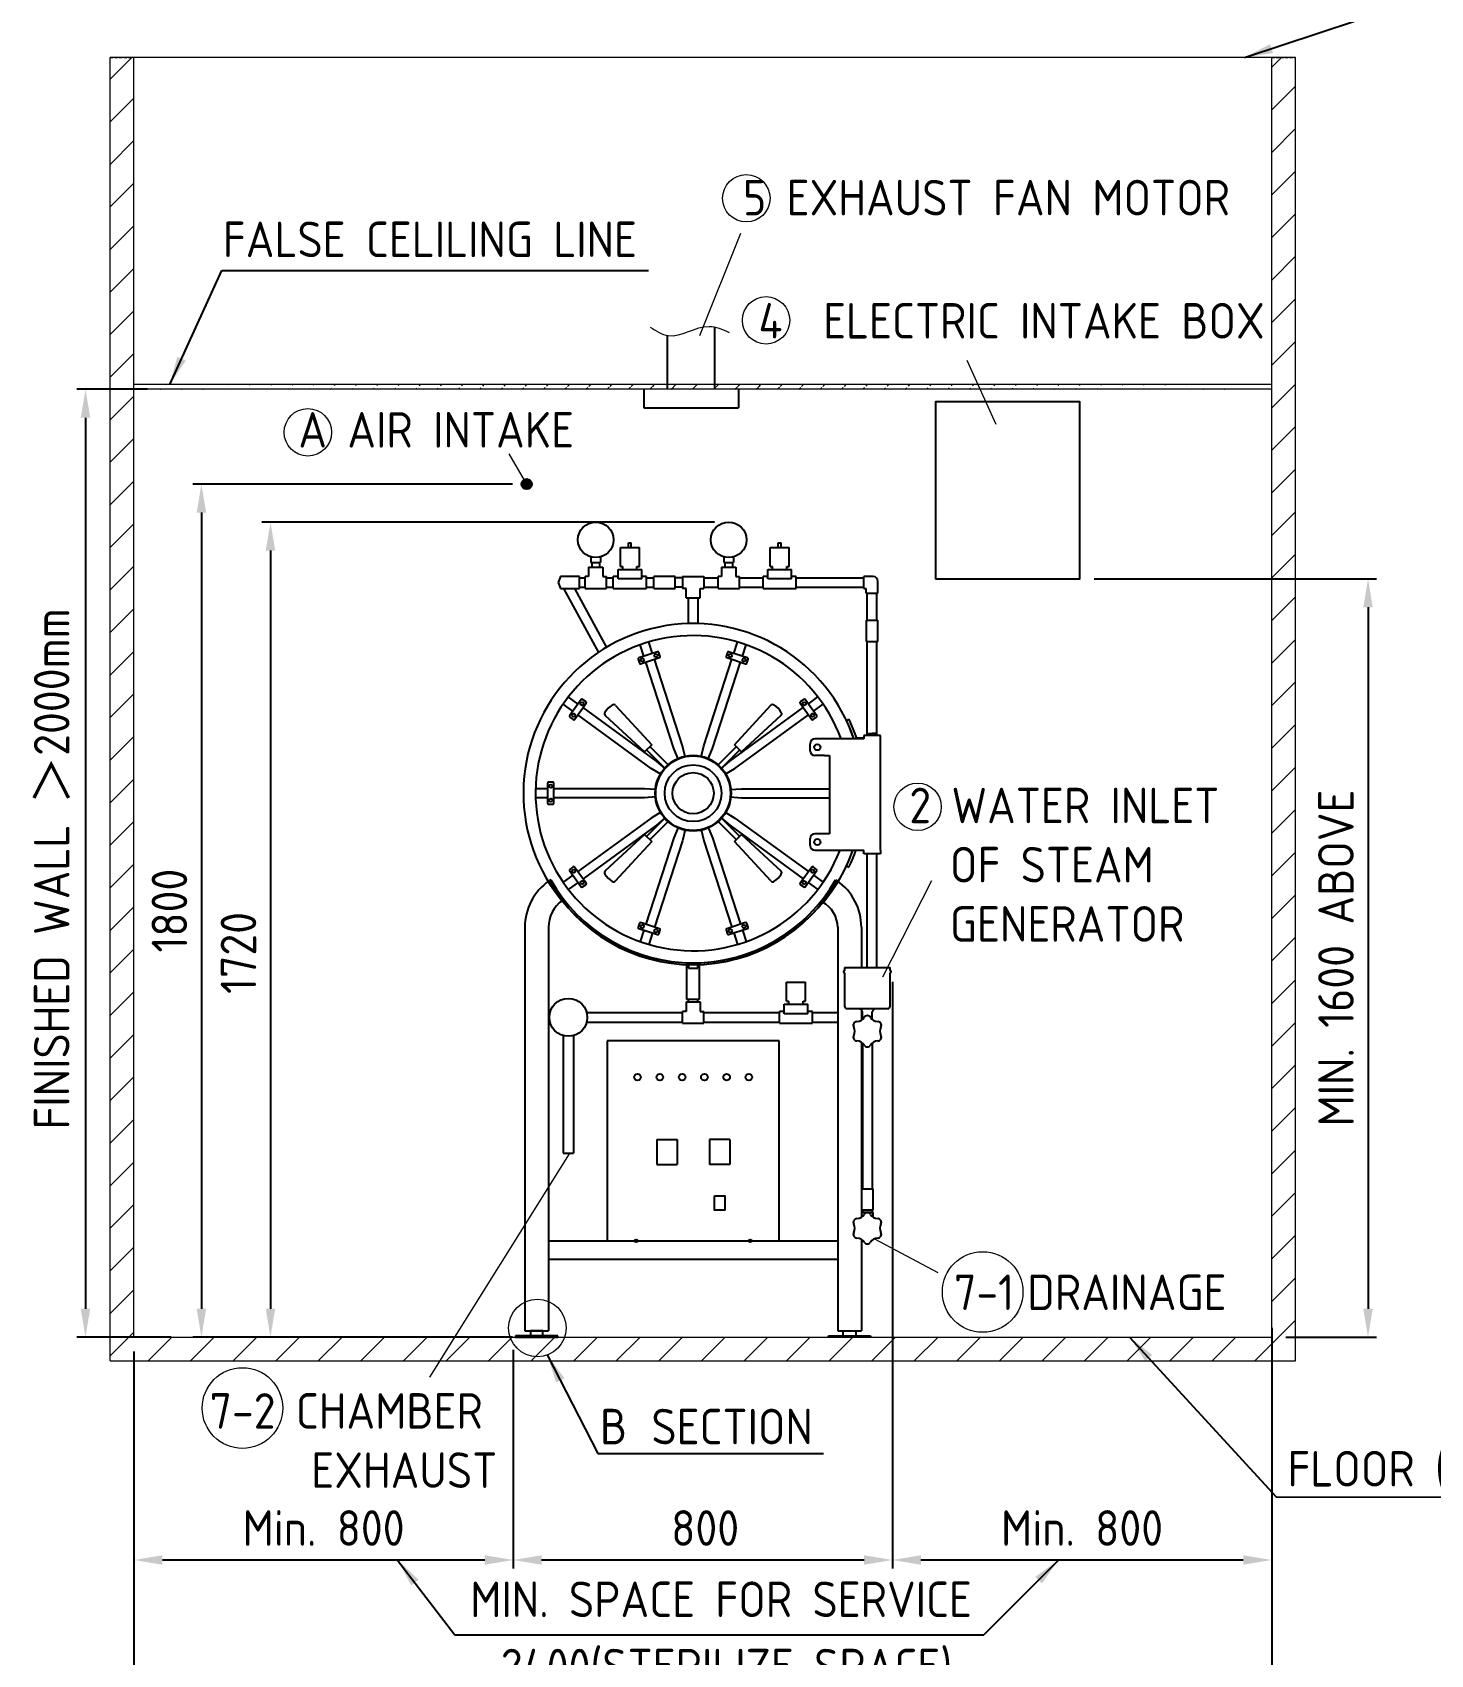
# Model space of a CAD drawing. Header units: millimetres. Extents: x -232689 to -212764, y -30313 to -8108.
# Drawn here: x -220599 to -217650, y -28540 to -25117 of the extents above; entities that cross this region are included whole.
import ezdxf

# ---------------------------------------------------------------- set-up
doc = ezdxf.new("R2010")
doc.units = ezdxf.units.MM
doc.linetypes.add('HIDDEN', pattern=[9.525, 6.35, -3.175])
doc.layers.get('0').update_dxf_attribs({"lineweight": 25})
for name, color, linetype, lineweight in [('D', 3, 'Continuous', 13), ('H', 2, 'HIDDEN', 15), ('S', 4, 'Continuous', 15)]:
    doc.layers.add(name, color=color, linetype=linetype, lineweight=lineweight)
doc.styles.get("Standard").update_dxf_attribs({"font": 'KAIU.TTF'})
doc.styles.add('STU25', font='isocp2.shx')
doc.dimstyles.new('STU25', dxfattribs={"dimscale": 30, "dimtxt": 2.5, "dimasz": 2, "dimexe": 0.6, "dimexo": 1, "dimgap": 1, "dimtad": 1, "dimdsep": 46, "dimtxsty": 'STU25', "dimcen": 2, "dimazin": 2, "dimtfac": 1, "dimtmove": 0, "dimatfit": 3, "dimfxl": 0, "dimtolj": 1, "dimtzin": 0, "dimarcsym": 0})
doc.dimstyles.new('STU25$7', dxfattribs={"dimscale": 30, "dimtxt": 2.5, "dimasz": 2, "dimexe": 1.25, "dimexo": 0.625, "dimgap": 1, "dimtad": 0, "dimdec": 4, "dimdsep": 46, "dimtxsty": 'STU25', "dimcen": 2.5, "dimazin": 2, "dimtfac": 1, "dimtdec": 4, "dimtmove": 0, "dimatfit": 3, "dimfxl": 0, "dimtolj": 1, "dimtzin": 0, "dimarcsym": 0})

# ---------------------------------------------------------------- blocks, each defined once
blk = doc.blocks.new('*D2')
at = {"layer": 'D', "color": 0, "lineweight": -2}
for p, q in [((-218784.9, -27120.2), (-218784.9, -28358.5)), ((-219584.9, -27897.2), (-219584.9, -28358.5)), ((-219524.9, -28340.5), (-218844.9, -28340.5))]:
    blk.add_line(p, q, dxfattribs=at)
at = {"layer": 'D', "color": 0}
for points in [[(-219524.9, -28330.5), (-219524.9, -28350.5), (-219584.9, -28340.5)], [(-218844.9, -28350.5), (-218844.9, -28330.5), (-218784.9, -28340.5)]]:
    blk.add_solid(points, dxfattribs=at)
at = {"layer": 'Defpoints', "color": 0}
for p in [(-218784.9, -27090.2), (-219584.9, -27867.2), (-218784.9, -28340.5)]:
    blk.add_point(p, dxfattribs=at)
at = {"layer": 'D', "color": 0, "insert": (-219179.9, -28273), "char_height": 75, "attachment_point": 5, "style": 'STU25'}
blk.add_mtext('\\A1;800', dxfattribs=at)
blk = doc.blocks.new('*D3')
at = {"layer": 'D', "color": 0, "lineweight": -2}
for p, q in [((-219160.4, -26150.5), (-220115, -26150.5)), ((-220097, -26210.5), (-220097, -27810.2)), ((-219678.5, -27870.2), (-220115, -27870.2))]:
    blk.add_line(p, q, dxfattribs=at)
at = {"layer": 'D', "color": 0}
for points in [[(-220087, -26210.5), (-220107, -26210.5), (-220097, -26150.5)], [(-220107, -27810.2), (-220087, -27810.2), (-220097, -27870.2)]]:
    blk.add_solid(points, dxfattribs=at)
at = {"layer": 'Defpoints', "color": 0}
for p in [(-219130.4, -26150.5), (-220097, -27870.2), (-219648.5, -27870.2)]:
    blk.add_point(p, dxfattribs=at)
at = {"layer": 'D', "color": 0, "insert": (-220164.5, -27059.6), "char_height": 75, "attachment_point": 5, "rotation": 90, "style": 'STU25'}
blk.add_mtext('\\A1;{\\Fisocp2.shx;1720}', dxfattribs=at)
blk = doc.blocks.new('*D6')
at = {"layer": 'D', "color": 0, "lineweight": -2}
for p, q in [((-220384.9, -27900.2), (-220384.9, -28358.5)), ((-219584.9, -27897.2), (-219584.9, -28358.5)), ((-220324.9, -28340.5), (-219644.9, -28340.5))]:
    blk.add_line(p, q, dxfattribs=at)
at = {"layer": 'D', "color": 0}
for points in [[(-220324.9, -28330.5), (-220324.9, -28350.5), (-220384.9, -28340.5)], [(-219644.9, -28350.5), (-219644.9, -28330.5), (-219584.9, -28340.5)]]:
    blk.add_solid(points, dxfattribs=at)
at = {"layer": 'Defpoints', "color": 0}
for p in [(-220384.9, -27870.2), (-219584.9, -27867.2), (-219584.9, -28340.5)]:
    blk.add_point(p, dxfattribs=at)
at = {"layer": 'D', "color": 0, "insert": (-219984.9, -28273), "char_height": 75, "attachment_point": 5, "style": 'STU25'}
blk.add_mtext('\\A1;Min. 800', dxfattribs=at)
blk = doc.blocks.new('*D7')
at = {"layer": 'D', "color": 0, "lineweight": -2}
for p, q in [((-218784.9, -27132), (-218784.9, -28358.5)), ((-217984.9, -27850.7), (-217984.9, -28358.5)), ((-218724.9, -28340.5), (-218044.9, -28340.5))]:
    blk.add_line(p, q, dxfattribs=at)
at = {"layer": 'D', "color": 0}
for points in [[(-218724.9, -28330.5), (-218724.9, -28350.5), (-218784.9, -28340.5)], [(-218044.9, -28350.5), (-218044.9, -28330.5), (-217984.9, -28340.5)]]:
    blk.add_solid(points, dxfattribs=at)
at = {"layer": 'Defpoints', "color": 0}
for p in [(-218784.9, -27102), (-217984.9, -27820.7), (-217984.9, -28340.5)]:
    blk.add_point(p, dxfattribs=at)
at = {"layer": 'D', "color": 0, "insert": (-218384.9, -28273), "char_height": 75, "attachment_point": 5, "style": 'STU25'}
blk.add_mtext('\\A1;Min. 800', dxfattribs=at)
blk = doc.blocks.new('*D8')
at = {"layer": 'D', "color": 0, "lineweight": -2}
for p, q in [((-219586.5, -26070.2), (-220260.6, -26070.2)), ((-220242.6, -26130.2), (-220242.6, -27810.2)), ((-219586.5, -27870.2), (-220260.6, -27870.2))]:
    blk.add_line(p, q, dxfattribs=at)
at = {"layer": 'D', "color": 0}
for points in [[(-220232.6, -26130.2), (-220252.6, -26130.2), (-220242.6, -26070.2)], [(-220252.6, -27810.2), (-220232.6, -27810.2), (-220242.6, -27870.2)]]:
    blk.add_solid(points, dxfattribs=at)
at = {"layer": 'Defpoints', "color": 0}
for p in [(-219556.5, -26070.2), (-220242.6, -27870.2), (-219556.5, -27870.2)]:
    blk.add_point(p, dxfattribs=at)
at = {"layer": 'D', "color": 0, "insert": (-220310.1, -26970.2), "char_height": 75, "attachment_point": 5, "rotation": 90, "style": 'STU25'}
blk.add_mtext('\\A1;1800', dxfattribs=at)
blk = doc.blocks.new('*D15')
at = {"layer": 'D', "color": 0, "lineweight": -2}
for p, q in [((-220356.1, -25870.2), (-220505.2, -25870.2)), ((-220487.2, -25930.2), (-220487.2, -27810.2)), ((-220306.1, -27870.2), (-220505.2, -27870.2))]:
    blk.add_line(p, q, dxfattribs=at)
at = {"layer": 'D', "color": 0}
for points in [[(-220477.2, -25930.2), (-220497.2, -25930.2), (-220487.2, -25870.2)], [(-220497.2, -27810.2), (-220477.2, -27810.2), (-220487.2, -27870.2)]]:
    blk.add_solid(points, dxfattribs=at)
at = {"layer": 'Defpoints', "color": 0}
for p in [(-220326.1, -25870.2), (-220487.2, -27870.2), (-220276.1, -27870.2)]:
    blk.add_point(p, dxfattribs=at)
at = {"layer": 'D', "color": 0, "insert": (-220596, -27432.1), "char_height": 75, "attachment_point": 1, "rotation": 90, "style": 'STU25'}
blk.add_mtext('\\A1;{\\Fisocp2.shx;FINISHED WALL \\f新細明體|b0|i0|c136|p16;＞\\Fisocp2.shx;2000mm}', dxfattribs=at)
blk = doc.blocks.new('*D16')
at = {"layer": 'D', "color": 0, "lineweight": -2}
for p, q in [((-220384.9, -27900.2), (-220384.9, -28658.3)), ((-217984.9, -27900.2), (-217984.9, -28658.3)), ((-218044.9, -28640.3), (-220324.9, -28640.3))]:
    blk.add_line(p, q, dxfattribs=at)
at = {"layer": 'D', "color": 0}
for points in [[(-220324.9, -28630.3), (-220324.9, -28650.3), (-220384.9, -28640.3)], [(-218044.9, -28650.3), (-218044.9, -28630.3), (-217984.9, -28640.3)]]:
    blk.add_solid(points, dxfattribs=at)
at = {"layer": 'Defpoints', "color": 0}
for p in [(-220384.9, -27870.2), (-217984.9, -27870.2), (-220384.9, -28640.3)]:
    blk.add_point(p, dxfattribs=at)
at = {"layer": 'D', "color": 0, "insert": (-219134.9, -28569.1), "char_height": 75, "attachment_point": 5, "style": 'STU25'}
blk.add_mtext('\\A1;{\\Fisocp2.shx;2400(STERILIZE SPACE)}', dxfattribs=at)
blk = doc.blocks.new('*D19')
at = {"layer": 'D', "color": 0, "lineweight": -2}
for p, q in [((-218359.7, -26270.2), (-217763.7, -26270.2)), ((-217781.7, -26330.2), (-217781.7, -27810.2)), ((-217954.9, -27870.2), (-217763.7, -27870.2))]:
    blk.add_line(p, q, dxfattribs=at)
at = {"layer": 'D', "color": 0}
for points in [[(-217771.7, -26330.2), (-217791.7, -26330.2), (-217781.7, -26270.2)], [(-217791.7, -27810.2), (-217771.7, -27810.2), (-217781.7, -27870.2)]]:
    blk.add_solid(points, dxfattribs=at)
at = {"layer": 'Defpoints', "color": 0}
for p in [(-218389.7, -26270.2), (-217984.9, -27870.2), (-217781.7, -27870.2)]:
    blk.add_point(p, dxfattribs=at)
at = {"layer": 'D', "color": 0, "insert": (-217849.2, -27070.2), "char_height": 75, "attachment_point": 5, "rotation": 90, "style": 'STU25'}
blk.add_mtext('\\A1;{\\Fisocp2.shx;MIN. 1600 ABOVE}', dxfattribs=at)

msp = doc.modelspace()

# ---------------------------------------------------------------- hatches: boundary and pattern name
msp.add_hatch(color=256).paths.add_polyline_path([(-219545.74, -26070.183, 1), (-219567.262, -26070.183, 1)])
at = {"layer": 'H', "ltscale": 5}
h = msp.add_hatch(dxfattribs=at)
h.set_pattern_fill('ANSI31', color=256, scale=20, style=0)
h.set_pattern_definition([(45, (13928.97, -8353.89), (-44.90128, 44.90128), [])])
h.paths.add_polyline_path([(-220434.871, -27920.183), (-220434.871, -25170.183), (-220384.871, -25170.183), (-220384.871, -27870.183), (-217984.871, -27870.183), (-217984.871, -25170.183), (-217934.871, -25170.183), (-217934.871, -27920.183)])
at = {"layer": 'H'}
h = msp.add_hatch(dxfattribs=at)
h.set_pattern_fill('ANSI31', color=256, scale=10, style=0)
h.set_pattern_definition([(45, (17158.218, -8353.893), (-22.4506403, 22.4506403), [])])
edge = h.paths.add_edge_path()
edge.add_line((-217984.871, -25870.183), (-220384.871, -25870.183))
edge.add_line((-217984.871, -25860.183), (-220384.871, -25860.183))

# ---------------------------------------------------------------- linework, layer by layer
for p, q in [((-219159.371, -25870.183), (-219159.371, -25738.876)), ((-219259.371, -25870.183), (-219259.371, -25756.787)), ((-219309.371, -25870.183), (-219309.371, -25909.327)), ((-219109.371, -25870.183), (-219109.371, -25909.327)), ((-219309.371, -25909.327), (-219109.371, -25909.327)), ((-219358.794, -26203.951), (-219318.794, -26203.951)), ((-219358.794, -26243.951), (-219358.794, -26203.951)), ((-219341.794, -26203.951), (-219341.794, -26193.951)), ((-219341.794, -26193.951), (-219335.794, -26193.951)), ((-219335.794, -26203.951), (-219335.794, -26193.951)), ((-219318.794, -26243.951), (-219318.794, -26203.951)), ((-219042.871, -26203.951), (-219002.871, -26203.951)), ((-219042.871, -26243.951), (-219042.871, -26203.951)), ((-219025.871, -26203.951), (-219025.871, -26193.951)), ((-219025.871, -26193.951), (-219019.871, -26193.951)), ((-219019.871, -26203.951), (-219019.871, -26193.951)), ((-219002.871, -26243.951), (-219002.871, -26203.951)), ((-219425.804, -26245.46), (-219425.804, -26265.46)), ((-219425.804, -26245.46), (-219395.804, -26245.46)), ((-219420.804, -26224.102), (-219420.804, -26235.46)), ((-219420.804, -26235.46), (-219400.804, -26235.46)), ((-219420.804, -26245.46), (-219400.804, -26245.46)), ((-219418.804, -26235.46), (-219418.804, -26245.46)), ((-219402.804, -26235.46), (-219402.804, -26245.46)), ((-219402.804, -26235.46), (-219402.804, -26245.46)), ((-219400.804, -26224.102), (-219400.804, -26235.46)), ((-219395.804, -26245.46), (-219395.804, -26265.46)), ((-219363.794, -26260.46), (-219363.794, -26250.46)), ((-219363.794, -26250.46), (-219313.794, -26250.46)), ((-219358.794, -26243.951), (-219353.794, -26243.951)), ((-219353.794, -26250.46), (-219353.794, -26243.951)), ((-219323.794, -26243.951), (-219318.794, -26243.951)), ((-219323.794, -26250.46), (-219323.794, -26243.951)), ((-219313.794, -26260.46), (-219313.794, -26250.46)), ((-219145.371, -26245.46), (-219115.371, -26245.46)), ((-219145.371, -26245.46), (-219145.371, -26265.46)), ((-219140.371, -26224.102), (-219140.371, -26235.46)), ((-219140.371, -26235.46), (-219120.371, -26235.46)), ((-219140.371, -26245.46), (-219120.371, -26245.46)), ((-219138.371, -26235.46), (-219138.371, -26245.46)), ((-219122.371, -26235.46), (-219122.371, -26245.46)), ((-219122.371, -26235.46), (-219122.371, -26245.46)), ((-219120.371, -26224.102), (-219120.371, -26235.46)), ((-219115.371, -26245.46), (-219115.371, -26265.46)), ((-219047.871, -26250.46), (-218997.871, -26250.46)), ((-219047.871, -26260.46), (-219047.871, -26250.46)), ((-219042.871, -26243.951), (-219037.871, -26243.951)), ((-219037.871, -26250.46), (-219037.871, -26243.951)), ((-219007.871, -26243.951), (-219002.871, -26243.951)), ((-219007.871, -26250.46), (-219007.871, -26243.951)), ((-218997.871, -26260.46), (-218997.871, -26250.46)), ((-219485.371, -26265.46), (-219490.371, -26277.96)), ((-219490.371, -26277.96), (-219485.371, -26290.46)), ((-219445.371, -26265.46), (-219485.371, -26265.46)), ((-219445.371, -26290.46), (-219445.371, -26265.46)), ((-219445.371, -26267.96), (-219433.304, -26267.96)), ((-219433.304, -26290.46), (-219433.304, -26265.46)), ((-219425.804, -26265.46), (-219433.304, -26265.46)), ((-219395.804, -26265.46), (-219388.304, -26265.46)), ((-219388.304, -26290.46), (-219388.304, -26265.46)), ((-219388.304, -26267.96), (-219373.794, -26267.96)), ((-219373.794, -26290.46), (-219373.794, -26265.46)), ((-219363.794, -26265.46), (-219373.794, -26265.46)), ((-219363.794, -26270.46), (-219363.794, -26260.46)), ((-219313.794, -26270.46), (-219363.794, -26270.46)), ((-219313.794, -26270.46), (-219313.794, -26260.46)), ((-219303.794, -26265.46), (-219313.794, -26265.46)), ((-219303.794, -26290.46), (-219303.794, -26265.46)), ((-219303.794, -26267.96), (-219288.259, -26267.96)), ((-219288.259, -26290.46), (-219288.259, -26265.46)), ((-219243.259, -26265.46), (-219288.259, -26265.46)), ((-219243.259, -26290.46), (-219243.259, -26265.46)), ((-219227.871, -26267.96), (-219243.259, -26267.96)), ((-219227.871, -26265.46), (-219227.871, -26290.46)), ((-219227.871, -26265.46), (-219182.871, -26265.46)), ((-219182.871, -26265.46), (-219182.871, -26290.46)), ((-219182.871, -26267.96), (-219152.871, -26267.96)), ((-219152.871, -26290.46), (-219152.871, -26265.46)), ((-219145.371, -26265.46), (-219152.871, -26265.46)), ((-219115.371, -26265.46), (-219107.871, -26265.46)), ((-219107.871, -26290.46), (-219107.871, -26265.46)), ((-219107.871, -26267.96), (-219057.871, -26267.96)), ((-219057.871, -26290.46), (-219057.871, -26265.46)), ((-219047.871, -26265.46), (-219057.871, -26265.46)), ((-219047.871, -26270.46), (-219047.871, -26260.46)), ((-218997.871, -26270.46), (-219047.871, -26270.46)), ((-218997.871, -26270.46), (-218997.871, -26260.46)), ((-218987.871, -26265.46), (-218997.871, -26265.46)), ((-218987.871, -26290.46), (-218987.871, -26265.46)), ((-218987.871, -26267.96), (-218845.414, -26267.96)), ((-218845.414, -26290.46), (-218845.414, -26265.46)), ((-218825.414, -26265.46), (-218845.414, -26265.46)), ((-218815.414, -26300.46), (-218815.414, -26275.46)), ((-219485.371, -26290.46), (-219445.371, -26290.46)), ((-219479.034, -26290.46), (-219405.168, -26425.4)), ((-219455.94, -26290.46), (-219388.253, -26414.697)), ((-219445.371, -26287.96), (-219433.304, -26287.96)), ((-219433.304, -26290.46), (-219388.304, -26290.46)), ((-219388.304, -26287.96), (-219373.794, -26287.96)), ((-219373.794, -26290.46), (-219303.794, -26290.46)), ((-219303.794, -26287.96), (-219288.259, -26287.96)), ((-219288.259, -26290.46), (-219243.259, -26290.46)), ((-219227.871, -26287.96), (-219243.259, -26287.96)), ((-219220.371, -26290.46), (-219227.871, -26290.46)), ((-219220.371, -26310.46), (-219220.371, -26290.46)), ((-219220.371, -26310.46), (-219190.371, -26310.46)), ((-219215.371, -26310.46), (-219195.371, -26310.46)), ((-219215.371, -26364.6), (-219215.371, -26310.46)), ((-219195.371, -26310.46), (-219195.371, -26364.6)), ((-219190.371, -26290.46), (-219182.871, -26290.46)), ((-219190.371, -26310.46), (-219190.371, -26290.46)), ((-219182.871, -26287.96), (-219152.871, -26287.96)), ((-219152.871, -26290.46), (-219107.871, -26290.46)), ((-219107.871, -26287.96), (-219057.871, -26287.96)), ((-219057.871, -26290.46), (-218987.871, -26290.46)), ((-218987.871, -26287.96), (-218845.414, -26287.96)), ((-218845.414, -26290.46), (-218840.414, -26290.46)), ((-218840.414, -26300.46), (-218840.414, -26290.46)), ((-218840.414, -26300.46), (-218815.414, -26300.46)), ((-218837.914, -26357.46), (-218837.914, -26300.46)), ((-218817.914, -26357.46), (-218817.914, -26300.46)), ((-218840.414, -26357.46), (-218815.414, -26357.46)), ((-218840.414, -26357.46), (-218840.414, -26402.46)), ((-218815.414, -26402.46), (-218815.414, -26357.46)), ((-219280.267, -26423.997), (-219320.211, -26436.975)), ((-219309.274, -26433.422), (-219317.112, -26409.299)), ((-219291.204, -26427.55), (-219299.042, -26403.427)), ((-219090.53, -26436.975), (-219130.475, -26423.997)), ((-219119.537, -26427.55), (-219111.699, -26403.427)), ((-219101.467, -26433.422), (-219093.629, -26409.299)), ((-218840.414, -26402.46), (-218815.414, -26402.46)), ((-218837.914, -26600.46), (-218837.914, -26402.46)), ((-218817.914, -26600.46), (-218817.914, -26402.46)), ((-219321.495, -26439.495), (-219318.714, -26448.055)), ((-219316.194, -26449.339), (-219276.249, -26436.36)), ((-219246.013, -26628.117), (-219305.257, -26445.785)), ((-219227.943, -26622.246), (-219287.187, -26439.914)), ((-219274.965, -26433.84), (-219277.746, -26425.281)), ((-219182.798, -26622.246), (-219123.555, -26439.914)), ((-219164.728, -26628.117), (-219105.485, -26445.785)), ((-219132.995, -26425.281), (-219135.776, -26433.84)), ((-219134.492, -26436.36), (-219094.547, -26449.339)), ((-219092.027, -26448.055), (-219089.246, -26439.495)), ((-219448.155, -26534.325), (-219468.675, -26519.416)), ((-219441.395, -26525.021), (-219466.082, -26559)), ((-219431.321, -26529.869), (-219438.602, -26524.578)), ((-218972.139, -26524.578), (-218979.421, -26529.869)), ((-218944.659, -26559), (-218969.346, -26525.021)), ((-218962.586, -26534.325), (-218942.066, -26519.416)), ((-219459.323, -26549.696), (-219479.843, -26534.787)), ((-219455.565, -26566.641), (-219430.878, -26532.662)), ((-219293.705, -26670.024), (-219448.806, -26557.337)), ((-219282.537, -26654.653), (-219437.638, -26541.966)), ((-219307.621, -26635.059), (-219390.815, -26558.229)), ((-219369.433, -26537.203), (-219292.772, -26620.21)), ((-219128.204, -26654.653), (-218973.104, -26541.966)), ((-219117.969, -26620.21), (-219041.139, -26537.016)), ((-219117.036, -26670.024), (-218961.936, -26557.337)), ((-219020.113, -26558.397), (-219103.12, -26635.059)), ((-218979.863, -26532.662), (-218955.176, -26566.641)), ((-218951.418, -26549.696), (-218930.898, -26534.787)), ((-219465.64, -26561.793), (-219458.359, -26567.083)), ((-218952.383, -26567.083), (-218945.101, -26561.793)), ((-218882.007, -26568.95), (-218876.588, -26566.374)), ((-219292.772, -26620.21), (-219307.621, -26635.059)), ((-219257.595, -26663.518), (-219296.838, -26624.276)), ((-219236.773, -26650.242), (-219246.013, -26628.117)), ((-219222.414, -26645.577), (-219227.943, -26622.246)), ((-219188.327, -26645.577), (-219182.798, -26622.246)), ((-219173.968, -26650.242), (-219164.728, -26628.117)), ((-219113.903, -26624.276), (-219153.146, -26663.518)), ((-219103.12, -26635.059), (-219117.969, -26620.21)), ((-218958.414, -26632.96), (-218958.414, -26617.96)), ((-218845.414, -26607.96), (-218948.414, -26607.96)), ((-218845.414, -26606.46), (-218860.376, -26606.46)), ((-218810.414, -26600.46), (-218845.414, -26600.46)), ((-218845.414, -26600.46), (-218845.414, -26607.96)), ((-218834.881, -26596.424), (-218835.423, -26596.966)), ((-218835.423, -26599.918), (-218835.423, -26596.966)), ((-218834.881, -26596.424), (-218827.914, -26596.424)), ((-218820.947, -26596.424), (-218827.914, -26596.424)), ((-218820.947, -26596.424), (-218820.405, -26596.966)), ((-218820.405, -26599.918), (-218820.405, -26596.966)), ((-218810.414, -26607.96), (-218810.414, -26600.46)), ((-218810.414, -26842.96), (-218810.414, -26607.96)), ((-219303.555, -26630.993), (-219264.313, -26670.236)), ((-219264.35, -26670.278), (-219282.537, -26654.653)), ((-219146.429, -26670.236), (-219107.186, -26630.993)), ((-219146.391, -26670.278), (-219128.204, -26654.653)), ((-218928.414, -26642.96), (-218948.414, -26642.96)), ((-218928.414, -26642.96), (-218917.414, -26642.96)), ((-218917.414, -26642.96), (-218917.414, -26807.96)), ((-219273.225, -26682.493), (-219293.705, -26670.024)), ((-219137.517, -26682.493), (-219117.036, -26670.024)), ((-219512.371, -26712.96), (-219537.735, -26712.96)), ((-219512.371, -26731.96), (-219537.735, -26731.96)), ((-219512.371, -26701.46), (-219512.371, -26743.46)), ((-219501.371, -26699.46), (-219510.371, -26699.46)), ((-219499.371, -26743.46), (-219499.371, -26701.46)), ((-219307.656, -26712.96), (-219499.371, -26712.96)), ((-219307.656, -26731.96), (-219499.371, -26731.96)), ((-219283.758, -26714.911), (-219307.656, -26712.96)), ((-219283.758, -26730.009), (-219307.656, -26731.96)), ((-219126.983, -26714.911), (-219103.085, -26712.96)), ((-219126.983, -26730.009), (-219103.085, -26731.96)), ((-219103.085, -26712.96), (-218917.414, -26712.96)), ((-219103.085, -26731.96), (-218917.414, -26731.96)), ((-219510.371, -26745.46), (-219501.371, -26745.46)), ((-219273.225, -26762.428), (-219293.705, -26774.896)), ((-219137.517, -26762.428), (-219117.036, -26774.896)), ((-219293.705, -26774.896), (-219448.806, -26887.584)), ((-219282.537, -26790.268), (-219437.638, -26902.955)), ((-219264.313, -26774.685), (-219303.555, -26813.928)), ((-219296.838, -26820.645), (-219257.595, -26781.402)), ((-219264.35, -26774.643), (-219282.537, -26790.268)), ((-219236.773, -26794.678), (-219246.013, -26816.804)), ((-219222.414, -26799.344), (-219227.943, -26822.675)), ((-219188.327, -26799.344), (-219182.798, -26822.675)), ((-219173.968, -26794.678), (-219164.728, -26816.804)), ((-219153.146, -26781.402), (-219113.903, -26820.645)), ((-219107.186, -26813.928), (-219146.429, -26774.685)), ((-219146.391, -26774.643), (-219128.204, -26790.268)), ((-219128.204, -26790.268), (-218973.104, -26902.955)), ((-219117.036, -26774.896), (-218961.936, -26887.584)), ((-219390.628, -26886.523), (-219307.621, -26809.862)), ((-219292.772, -26824.711), (-219369.602, -26907.905)), ((-219307.621, -26809.862), (-219292.772, -26824.711)), ((-219246.013, -26816.804), (-219305.257, -26999.135)), ((-219227.943, -26822.675), (-219287.187, -27005.007)), ((-219182.798, -26822.675), (-219123.555, -27005.007)), ((-219164.728, -26816.804), (-219105.485, -26999.135)), ((-219117.969, -26824.711), (-219103.12, -26809.862)), ((-219041.308, -26907.718), (-219117.969, -26824.711)), ((-219103.12, -26809.862), (-219019.926, -26886.692)), ((-218958.414, -26832.96), (-218958.414, -26817.96)), ((-218928.414, -26807.96), (-218948.414, -26807.96)), ((-218917.414, -26807.96), (-218928.414, -26807.96)), ((-218948.414, -26842.96), (-218845.414, -26842.96)), ((-218845.414, -26850.46), (-218845.414, -26842.96)), ((-218810.414, -26850.46), (-218845.414, -26850.46)), ((-218837.914, -27090.183), (-218837.914, -26850.46)), ((-218817.914, -27090.183), (-218817.914, -26850.46)), ((-218810.414, -26842.96), (-218810.414, -26850.46)), ((-219459.323, -26895.225), (-219479.843, -26910.133)), ((-219466.082, -26885.921), (-219441.395, -26919.9)), ((-219458.359, -26877.837), (-219465.64, -26883.127)), ((-219430.878, -26912.259), (-219455.565, -26878.28)), ((-218955.176, -26878.28), (-218979.863, -26912.259)), ((-218969.346, -26919.9), (-218944.659, -26885.921)), ((-218945.101, -26883.127), (-218952.383, -26877.837)), ((-218951.418, -26895.225), (-218930.898, -26910.133)), ((-218882.007, -26875.971), (-218876.588, -26878.547)), ((-219505.717, -26905.215), (-219509.2, -26907.183)), ((-219448.155, -26910.596), (-219468.675, -26925.505)), ((-219438.602, -26920.342), (-219431.321, -26915.052)), ((-218979.421, -26915.052), (-218972.139, -26920.342)), ((-218962.586, -26910.596), (-218942.066, -26925.505)), ((-218905.024, -26905.215), (-218901.541, -26907.183)), ((-219560.371, -27005.482), (-219560.371, -27857.183)), ((-219510.371, -27005.482), (-219510.371, -27857.183)), ((-219318.714, -26996.866), (-219321.495, -27005.425)), ((-219276.249, -27008.56), (-219316.194, -26995.582)), ((-219094.547, -26995.582), (-219134.492, -27008.56)), ((-219089.246, -27005.425), (-219092.027, -26996.866)), ((-218900.371, -27005.482), (-218900.371, -27857.183)), ((-218850.371, -27005.482), (-218850.371, -27090.183)), ((-219320.211, -27007.945), (-219280.267, -27020.924)), ((-219309.274, -27011.499), (-219317.112, -27035.622)), ((-219291.204, -27017.37), (-219299.042, -27041.493)), ((-219277.746, -27019.64), (-219274.965, -27011.08)), ((-219135.776, -27011.08), (-219132.995, -27019.64)), ((-219130.475, -27020.924), (-219090.53, -27007.945)), ((-219119.537, -27017.37), (-219111.699, -27041.493)), ((-219101.467, -27011.499), (-219093.629, -27035.622)), ((-219218.371, -27157.96), (-219218.371, -27080.224)), ((-219215.371, -27080.321), (-219215.371, -27091.96)), ((-219215.371, -27091.96), (-219195.371, -27091.96)), ((-219195.371, -27091.96), (-219195.371, -27080.321)), ((-219192.371, -27080.224), (-219192.371, -27157.96)), ((-218885.871, -27090.183), (-218789.871, -27090.183)), ((-218885.871, -27090.183), (-218885.871, -27096.4)), ((-218885.871, -27101.967), (-218885.871, -27172.183)), ((-218789.871, -27096.4), (-218789.871, -27090.183)), ((-218789.871, -27172.183), (-218789.871, -27101.967)), ((-219008.328, -27121.451), (-218968.328, -27121.451)), ((-219008.328, -27161.451), (-219008.328, -27121.451)), ((-218991.328, -27121.451), (-218991.328, -27120.951)), ((-218991.328, -27120.951), (-218985.328, -27120.951)), ((-218985.328, -27121.451), (-218985.328, -27120.951)), ((-218968.328, -27161.451), (-218968.328, -27121.451)), ((-219220.371, -27162.96), (-219190.371, -27162.96)), ((-219220.371, -27162.96), (-219220.371, -27182.96)), ((-219192.371, -27157.96), (-219218.371, -27157.96)), ((-219215.371, -27162.96), (-219215.371, -27157.96)), ((-219195.371, -27162.96), (-219195.371, -27157.96)), ((-219190.371, -27162.96), (-219190.371, -27182.96)), ((-219013.328, -27167.96), (-218963.328, -27167.96)), ((-219013.328, -27177.96), (-219013.328, -27167.96)), ((-219008.328, -27161.451), (-219003.328, -27161.451)), ((-219003.328, -27167.96), (-219003.328, -27161.451)), ((-218973.328, -27161.451), (-218968.328, -27161.451)), ((-218973.328, -27167.96), (-218973.328, -27161.451)), ((-218963.328, -27177.96), (-218963.328, -27167.96)), ((-218794.871, -27177.183), (-218880.871, -27177.183)), ((-218850.371, -27177.183), (-218850.371, -27201.422)), ((-218837.871, -27177.183), (-218848.021, -27177.183)), ((-218827.721, -27177.183), (-218837.871, -27177.183)), ((-219429.844, -27185.46), (-219227.871, -27185.46)), ((-219429.844, -27205.46), (-219227.871, -27205.46)), ((-219220.371, -27182.96), (-219227.871, -27182.96)), ((-219227.871, -27207.96), (-219227.871, -27182.96)), ((-219227.871, -27207.96), (-219182.871, -27207.96)), ((-219190.371, -27182.96), (-219182.871, -27182.96)), ((-219182.871, -27207.96), (-219182.871, -27182.96)), ((-219182.871, -27185.46), (-219023.328, -27185.46)), ((-219182.871, -27205.46), (-219023.328, -27205.46)), ((-219013.328, -27182.96), (-219023.328, -27182.96)), ((-219023.328, -27207.96), (-219023.328, -27182.96)), ((-219023.328, -27207.96), (-218953.328, -27207.96)), ((-219013.328, -27187.96), (-219013.328, -27177.96)), ((-218963.328, -27187.96), (-219013.328, -27187.96)), ((-218963.328, -27187.96), (-218963.328, -27177.96)), ((-218953.328, -27182.96), (-218963.328, -27182.96)), ((-218953.328, -27207.96), (-218953.328, -27182.96)), ((-218953.328, -27185.46), (-218900.371, -27185.46)), ((-218953.328, -27205.46), (-218900.371, -27205.46)), ((-218848.021, -27198.218), (-218848.021, -27183.664)), ((-218848.021, -27198.218), (-218848.021, -27199.622)), ((-218827.721, -27198.218), (-218827.721, -27183.664)), ((-218827.721, -27199.622), (-218827.721, -27198.218)), ((-219479.574, -27235.008), (-219479.574, -27482.009)), ((-219457.574, -27235.008), (-219457.574, -27482.009)), ((-219024.121, -27244.683), (-219386.621, -27244.683)), ((-219386.621, -27244.683), (-219386.621, -27667.183)), ((-219024.121, -27667.183), (-219024.121, -27244.683)), ((-218850.371, -27248.172), (-218850.371, -27617.23)), ((-218847.871, -27250.109), (-218847.871, -27557.015)), ((-218827.871, -27250.109), (-218827.871, -27557.015)), ((-219479.574, -27482.009), (-219457.574, -27482.009)), ((-219281.971, -27453.183), (-219281.971, -27505.683)), ((-219281.971, -27453.183), (-219239.271, -27453.183)), ((-219239.271, -27453.183), (-219239.271, -27505.683)), ((-219128.271, -27453.183), (-219170.971, -27453.183)), ((-219170.971, -27453.183), (-219170.971, -27505.683)), ((-219128.271, -27453.183), (-219128.271, -27505.683)), ((-219281.971, -27505.683), (-219239.271, -27505.683)), ((-219128.271, -27505.683), (-219170.971, -27505.683)), ((-218850.371, -27557.015), (-218850.371, -27602.015)), ((-218850.371, -27557.015), (-218825.371, -27557.015)), ((-218825.371, -27602.015), (-218825.371, -27557.015)), ((-218850.371, -27602.015), (-218825.371, -27602.015)), ((-218850.371, -27607.015), (-218825.371, -27607.015)), ((-218850.371, -27607.015), (-218850.371, -27617.231)), ((-218827.871, -27602.015), (-218847.871, -27602.015)), ((-218847.871, -27602.015), (-218847.871, -27607.015)), ((-218827.871, -27602.015), (-218827.871, -27607.015)), ((-218825.371, -27617.231), (-218825.371, -27607.015)), ((-219510.371, -27667.183), (-218900.371, -27667.183)), ((-219386.621, -27667.183), (-219024.121, -27667.183)), ((-218850.371, -27663.981), (-218850.371, -27857.183)), ((-219510.371, -27705.683), (-218900.371, -27705.683)), ((-219560.371, -27857.183), (-219510.371, -27857.183)), ((-219522.092, -27857.183), (-219548.65, -27857.183)), ((-219548.65, -27857.183), (-219548.65, -27867.183)), ((-219522.092, -27867.183), (-219522.092, -27857.183)), ((-218900.371, -27857.183), (-218850.371, -27857.183)), ((-218888.65, -27867.183), (-218888.65, -27857.183)), ((-218862.092, -27857.183), (-218862.092, -27867.183)), ((-219490.871, -27867.183), (-219579.871, -27867.183)), ((-219579.871, -27867.183), (-219579.871, -27870.183)), ((-219579.871, -27870.183), (-219490.871, -27870.183)), ((-219490.871, -27870.183), (-219490.871, -27867.183)), ((-218919.871, -27867.183), (-218830.871, -27867.183)), ((-218919.871, -27870.183), (-218919.871, -27867.183)), ((-218830.871, -27870.183), (-218919.871, -27870.183)), ((-218830.871, -27867.183), (-218830.871, -27870.183))]:
    msp.add_line(p, q)
for points in [[(-218694.414, -26270.183), (-218389.725, -26270.183), (-218389.725, -25896.314), (-218694.414, -25896.314)], [(-219160.621, -27571.833), (-219138.621, -27571.833), (-219138.621, -27602.033), (-219160.621, -27602.033)]]:
    msp.add_lwpolyline(points, close=True)
for centre, radius in [((-219556.501, -26070.183), 10.761), ((-219410.804, -26187.747), 37.5), ((-219130.371, -26187.96), 37.5), ((-219312.496, -26441.303), 3.5), ((-219283.964, -26432.033), 3.5), ((-219126.777, -26432.033), 3.5), ((-219098.245, -26441.303), 3.5), ((-219457.297, -26557.966), 3.5), ((-219439.663, -26533.696), 3.5), ((-218971.078, -26533.696), 3.5), ((-218953.444, -26557.966), 3.5), ((-218943.414, -26625.46), 6.5), ((-219205.371, -26722.46), 80), ((-219205.371, -26722.46), 78.75), ((-219205.371, -26722.46), 78.75), ((-219205.371, -26722.46), 60), ((-219205.371, -26722.46), 43.5), ((-219505.871, -26707.46), 3.5), ((-219505.871, -26737.46), 3.5), ((-218943.414, -26825.46), 6.5), ((-219457.297, -26886.955), 3.5), ((-218953.444, -26886.955), 3.5), ((-219439.663, -26911.225), 3.5), ((-218971.078, -26911.225), 3.5), ((-219312.496, -27003.618), 3.5), ((-219098.245, -27003.618), 3.5), ((-219283.964, -27012.888), 3.5), ((-219126.777, -27012.888), 3.5), ((-219468.574, -27195.46), 40), ((-219322.621, -27321.683), 7), ((-219275.621, -27321.683), 7), ((-219228.621, -27321.683), 7), ((-219181.621, -27321.683), 7), ((-219134.621, -27321.683), 7), ((-219087.621, -27321.683), 7), ((-219325.371, -27667.183), 3), ((-219085.371, -27667.183), 3)]:
    msp.add_circle(centre, radius)
for centre, radius, start, end in [((-218825.414, -26275.46), 10, 0, 90), ((-219205.371, -26722.46), 358, 18.65279, 340.330613), ((-219205.371, -26722.46), 332.5, 20.142788, 338.751969), ((-219279.649, -26425.899), 2, 18, 108), ((-219131.093, -26425.899), 2, 72, 162), ((-219319.593, -26438.877), 2, 108, 198), ((-219316.812, -26447.437), 2, 198, 288), ((-219276.867, -26434.458), 2, 288, 18), ((-219133.874, -26434.458), 2, 162, 252), ((-219093.929, -26447.437), 2, 252, 342), ((-219091.148, -26438.877), 2, 342, 72), ((-219439.777, -26526.196), 2, 54, 144), ((-218970.964, -26526.196), 2, 36, 126), ((-219464.464, -26560.175), 2, 144, 234), ((-219432.496, -26531.487), 2, 324, 54), ((-219387.275, -26554.689), 5.007, 146.352885, 225), ((-219345.014, -26582.817), 55.773, 123.648227, 146.352885), ((-219373.147, -26540.551), 5, 42.039064, 123.648227), ((-219037.599, -26540.556), 5.007, 56.352885, 135), ((-219065.727, -26582.817), 55.773, 33.648227, 56.352885), ((-219023.461, -26554.684), 5, 312.039064, 33.648227), ((-218978.245, -26531.487), 2, 126, 216), ((-218946.277, -26560.175), 2, 306, 36), ((-219457.183, -26565.465), 2, 234, 324), ((-218953.558, -26565.465), 2, 216, 306), ((-219204.871, -26722.46), 357.5, 18.679842, 25.429472), ((-219204.871, -26722.46), 363.5, 18.360399, 25.429472), ((-219204.871, -26722.46), 363.5, 18.360399, 25.429472), ((-218948.414, -26617.96), 10, 90, 180), ((-218948.414, -26632.96), 10, 180, 270), ((-219510.371, -26701.46), 2, 90, 180), ((-219501.371, -26701.46), 2, 0, 90), ((-219510.371, -26743.46), 2, 180, 270), ((-219501.371, -26743.46), 2, 270, 0), ((-218948.414, -26817.96), 10, 90, 180), ((-218948.414, -26832.96), 10, 180, 270), ((-219204.871, -26722.46), 357.5, 334.570528, 340.301967), ((-219204.871, -26722.46), 363.5, 334.570528, 340.640197), ((-219204.871, -26722.46), 363.5, 334.570528, 340.640197), ((-219464.464, -26884.745), 2, 126, 216), ((-219457.183, -26879.455), 2, 36, 126), ((-219387.28, -26890.237), 5, 132.039064, 213.648227), ((-219345.014, -26862.104), 55.773, 213.648227, 236.352885), ((-219065.727, -26862.104), 55.773, 303.648227, 326.352885), ((-219023.466, -26890.232), 5.007, 326.352885, 45), ((-218953.558, -26879.455), 2, 54, 144), ((-218946.277, -26884.745), 2, 324, 54), ((-219440.371, -27005.482), 120, 125, 180), ((-219205.371, -26735.46), 349, 209.474974, 330.525026), ((-219205.371, -26735.46), 345, 209.474974, 330.525026), ((-219439.777, -26918.724), 2, 216, 306), ((-219432.496, -26913.434), 2, 306, 36), ((-219373.142, -26904.365), 5.007, 236.352885, 315), ((-219037.594, -26904.37), 5, 222.039064, 303.648227), ((-218978.245, -26913.434), 2, 144, 234), ((-218970.964, -26918.724), 2, 234, 324), ((-218970.371, -27005.482), 120, 0, 55), ((-219440.371, -27005.482), 70, 125.593335, 180), ((-218960.371, -27005.482), 60, 0, 61.900167), ((-219319.593, -27006.043), 2, 162, 252), ((-219316.812, -26997.484), 2, 72, 162), ((-219093.929, -26997.484), 2, 18, 108), ((-219091.148, -27006.043), 2, 288, 18), ((-219279.649, -27019.022), 2, 252, 342), ((-219276.867, -27010.462), 2, 342, 72), ((-219133.874, -27010.462), 2, 108, 198), ((-219131.093, -27019.022), 2, 198, 288), ((-218885.871, -27099.183), 2.5, 96.15064, 263.84936), ((-218886.171, -27096.4), 0.3, 276.15064, 0), ((-218886.171, -27101.967), 0.3, 0, 83.84936), ((-218789.571, -27096.4), 0.3, 180, 263.84936), ((-218789.571, -27101.967), 0.3, 96.15064, 180), ((-218789.871, -27099.183), 2.5, 276.15064, 83.84936), ((-218880.871, -27172.183), 5, 180, 270), ((-218857.381, -27187.183), 10, 20.605558, 90), ((-218818.36, -27187.183), 10, 90, 159.394442), ((-218794.871, -27172.183), 5, 270, 0), ((-218859.596, -27212.254), 7.973, 91.15518, 208.84482), ((-218859.596, -27212.254), 7.972, 91.15518, 208.84482), ((-218860.121, -27186.259), 18.028, 271.15518, 328.84482), ((-218860.121, -27186.259), 18.027, 271.15518, 328.84482), ((-218837.871, -27199.71), 7.973, 31.15518, 148.84482), ((-218837.871, -27199.71), 7.972, 31.15518, 148.84482), ((-218815.621, -27186.259), 18.028, 211.15518, 268.84482), ((-218815.621, -27186.259), 18.027, 211.15518, 268.84482), ((-218816.145, -27212.254), 7.973, 331.15518, 88.84482), ((-218816.145, -27212.254), 7.972, 331.15518, 88.84482), ((-218859.596, -27237.34), 7.973, 151.15518, 268.84482), ((-218859.596, -27237.34), 7.972, 151.15518, 268.84482), ((-218882.371, -27224.797), 18.028, 331.15518, 28.84482), ((-218882.371, -27224.797), 18.027, 331.15518, 28.84482), ((-218860.121, -27263.335), 18.028, 31.15518, 88.84482), ((-218860.121, -27263.335), 18.027, 31.15518, 88.84482), ((-218815.621, -27263.335), 18.028, 91.15518, 148.84482), ((-218815.621, -27263.335), 18.027, 91.15518, 148.84482), ((-218816.145, -27237.34), 7.972, 271.15518, 28.84482), ((-218816.145, -27237.34), 7.973, 271.15518, 28.84482), ((-218793.371, -27224.797), 18.028, 151.15518, 208.84482), ((-218793.371, -27224.797), 18.027, 151.15518, 208.84482), ((-218837.871, -27249.884), 7.973, 211.15518, 328.84482), ((-218837.871, -27249.884), 7.972, 211.15518, 328.84482), ((-218859.596, -27628.062), 7.973, 91.15518, 208.84482), ((-218859.596, -27628.062), 7.972, 91.15518, 208.84482), ((-218860.121, -27602.067), 18.027, 271.15518, 328.84482), ((-218860.121, -27602.067), 18.028, 271.15518, 328.84482), ((-218837.871, -27615.519), 7.973, 31.15518, 148.84482), ((-218837.871, -27615.519), 7.972, 31.15518, 148.84482), ((-218815.621, -27602.067), 18.028, 211.15518, 268.84482), ((-218815.621, -27602.067), 18.027, 211.15518, 268.84482), ((-218816.145, -27628.062), 7.973, 331.15518, 88.84482), ((-218816.145, -27628.062), 7.972, 331.15518, 88.84482), ((-218859.596, -27653.149), 7.973, 151.15518, 268.84482), ((-218859.596, -27653.149), 7.972, 151.15518, 268.84482), ((-218882.371, -27640.605), 18.028, 331.15518, 28.84482), ((-218882.371, -27640.605), 18.027, 331.15518, 28.84482), ((-218816.145, -27653.149), 7.973, 271.15518, 28.84482), ((-218816.145, -27653.149), 7.972, 271.15518, 28.84482), ((-218793.371, -27640.605), 18.028, 151.15518, 208.84482), ((-218793.371, -27640.605), 18.027, 151.15518, 208.84482), ((-218860.121, -27679.144), 18.027, 31.15518, 88.84482), ((-218860.121, -27679.144), 18.028, 31.15518, 88.84482), ((-218837.871, -27665.692), 7.973, 211.15518, 328.84482), ((-218837.871, -27665.692), 7.972, 211.15518, 328.84482), ((-218815.621, -27679.144), 18.028, 91.15518, 148.84482), ((-218815.621, -27679.144), 18.027, 91.15518, 148.84482)]:
    msp.add_arc(centre, radius, start, end)
at = {"layer": 'D'}
for p, q in [((-219190.895, -25756.57), (-219104.422, -25540.529)), ((-218565.765, -25944.226), (-218627.044, -25809.358)), ((-220434.871, -25870.183), (-220384.871, -25870.183)), ((-219556.501, -26070.183), (-219593.761, -26006.178)), ((-218805.486, -27109.764), (-218701.865, -26907.013)), ((-219466.798, -27483.215), (-219761.702, -27954.816)), ((-218822.75, -27662.586), (-218688.914, -27733.556))]:
    msp.add_line(p, q, dxfattribs=at)
for centre, radius in [((-219093.199, -25467.06), 50), ((-219051.548, -25724.642), 50), ((-220018.068, -25960.939), 50), ((-218731.796, -26751.193), 50), ((-218594.623, -27774.891), 85), ((-219533.909, -27850.706), 60.747), ((-220156.011, -28019.879), 85)]:
    msp.add_circle(centre, radius, dxfattribs=at)
msp.add_spline([(-219295.902, -25738.746), (-219257.997, -25757.008), (-219171.659, -25737.341), (-219129.543, -25749.984)], degree=3, dxfattribs=at)
at = {"layer": 'H'}
for p, q in [((-220434.871, -25170.183), (-220384.871, -25170.183)), ((-217984.871, -25170.183), (-217934.871, -25170.183))]:
    msp.add_line(p, q, dxfattribs=at)
at = {"layer": 'S'}
for p, q in [((-220434.871, -27920.183), (-220434.871, -25170.183)), ((-217934.871, -25170.183), (-220434.871, -25170.183)), ((-220384.871, -27870.183), (-220384.871, -25170.183)), ((-217984.871, -27870.183), (-217984.871, -25170.183)), ((-217934.871, -27920.183), (-217934.871, -25170.183)), ((-217984.871, -25860.183), (-220384.871, -25860.183)), ((-217984.871, -25870.183), (-220384.871, -25870.183)), ((-220384.871, -27870.183), (-217984.871, -27870.183)), ((-220434.871, -27920.183), (-217934.871, -27920.183))]:
    msp.add_line(p, q, dxfattribs=at)

# ---------------------------------------------------------------- texts
at = {"layer": 'D', "char_height": 75, "attachment_point": 1}
for s, insert in [('{\\Fisocp2.shx;\\C3;5 EXHAUST FAN MOTOR}', (-219100.115, -25428.263)), ('{\\Fisocp2.shx;\\C3;FALSE CELILING LINE}', (-220197.491, -25516.288)), ('{\\Fisocp2.shx;\\C3;4  ELECTRIC INTAKE BOX}', (-219067.466, -25688.111)), ('{\\Fisocp2.shx;\\C3;A AIR INTAKE}', (-220038.277, -25918.182)), ('{\\Fisocp2.shx;\\C3;2 WATER INLET \\P  OF STEAM  \\P  GENERATOR}', (-218749.329, -26710.833)), ('{\\Fisocp2.shx;\\C3;7-1\\f???|b0|i0|c0|p65; \\Fisocp2.shx;DRAINAGE}', (-218654.987, -27738.082)), ('{\\Fisocp2.shx;\\C3;7-2 CHAMBER \\P     EXHAUST}', (-220225.289, -27988.396)), ('{\\Fisocp2.shx;\\C3;B\\f標楷體|b0|i0|c136|p65; \\Fisocp2.shx;SECTION}', (-219401.848, -28021.432)), ('{\\Fisocp2.shx;\\C3;FLOOR (MUST BE WATERPROOF)}', (-217951.589, -28110.419)), ('{\\Fisocp2.shx;\\C3;MIN. SPACE FOR SERVICE}', (-219675.511, -28385.94))]:
    msp.add_mtext(s, dxfattribs=dict(at, insert=insert))

# ---------------------------------------------------------------- dimensions: what is measured, and where the dimension line sits
at = {"layer": 'D'}
for base, p1, p2, text, picture, middle in [((-220487.189, -27870.183), (-220326.115, -25870.183), (-220276.115, -27870.183), '{\\Fisocp2.shx;FINISHED WALL \\f新細明體|b0|i0|c136|p16;＞\\Fisocp2.shx;<>mm}', '*D15', (-220487.189, -26862.541)), ((-217781.736, -27870.183), (-218389.725, -26270.183), (-217984.871, -27870.183), '{\\Fisocp2.shx;MIN. <> ABOVE}', '*D19', (-217781.736, -27070.183))]:
    dim = msp.add_linear_dim(base=base, p1=p1, p2=p2, angle=90, text=text, dimstyle='STU25', dxfattribs=at)
    dim.commit()
    dim.dimension.update_dxf_attribs({"geometry": picture, "text_midpoint": middle, "dimtype": 160})
dim = msp.add_linear_dim(base=(-220242.551, -27870.183), p1=(-219556.501, -26070.183), p2=(-219556.501, -27870.183), angle=90, dimstyle='STU25', dxfattribs=at)
dim.commit()
dim.dimension.update_dxf_attribs({"geometry": '*D8', "text_midpoint": (-220242.551, -26970.183), "dimtype": 160})
dim = msp.add_linear_dim(base=(-220096.995, -27870.183), p1=(-219130.371, -26150.46), p2=(-219648.453, -27870.183), angle=90, text='{\\Fisocp2.shx;<>}', dimstyle='STU25', override={"dimdec": 0}, dxfattribs=at)
dim.commit()
dim.dimension.update_dxf_attribs({"geometry": '*D3', "text_midpoint": (-220096.995, -27059.619), "dimtype": 160})
dim = msp.add_linear_dim(base=(-218784.871, -28340.525), p1=(-219584.871, -27867.183), p2=(-218784.871, -27090.183), dimstyle='STU25', dxfattribs=at)
dim.commit()
dim.dimension.update_dxf_attribs({"geometry": '*D2', "text_midpoint": (-219179.871, -28340.525), "dimtype": 160})
for base, p1, p2, picture, middle in [((-217984.871, -28340.525), (-218784.871, -27101.967), (-217984.871, -27820.671), '*D7', (-218384.871, -28273.025)), ((-219584.871, -28340.525), (-220384.871, -27870.183), (-219584.871, -27867.183), '*D6', (-219984.871, -28273.025))]:
    dim = msp.add_linear_dim(base=base, p1=p1, p2=p2, text='Min. <>', dimstyle='STU25', dxfattribs=at)
    dim.commit()
    dim.dimension.update_dxf_attribs({"geometry": picture, "text_midpoint": middle})
dim = msp.add_linear_dim(base=(-220384.871, -28640.318), p1=(-217984.871, -27870.183), p2=(-220384.871, -27870.183), text='{\\Fisocp2.shx;<>(STERILIZE SPACE)}', dimstyle='STU25', dxfattribs=at)
dim.commit()
dim.dimension.update_dxf_attribs({"geometry": '*D16', "text_midpoint": (-219134.871, -28640.318), "dimtype": 160})

# ---------------------------------------------------------------- leaders
for points in [[(-218042.314, -25170.183), (-217601.907, -25024.19), (-216942.119, -25024.782)], [(-220309.374, -25860.183), (-220199.574, -25619.636), (-219299.165, -25619.636)], [(-218284.639, -27870.183), (-217975.543, -28207.092), (-216541.211, -28209.692)], [(-219513.06, -27907.763), (-219406.722, -28115.806), (-218930.373, -28115.806)], [(-219828.657, -28340.525), (-219707.862, -28498.692), (-218592.198, -28498.692)], [(-218434.347, -28340.525), (-218592.198, -28498.692)]]:
    msp.add_leader(points, dimstyle='STU25$7', override={"dimgap": 1, "dimtad": 0}, dxfattribs=at)

doc.saveas('drawing.dxf')
